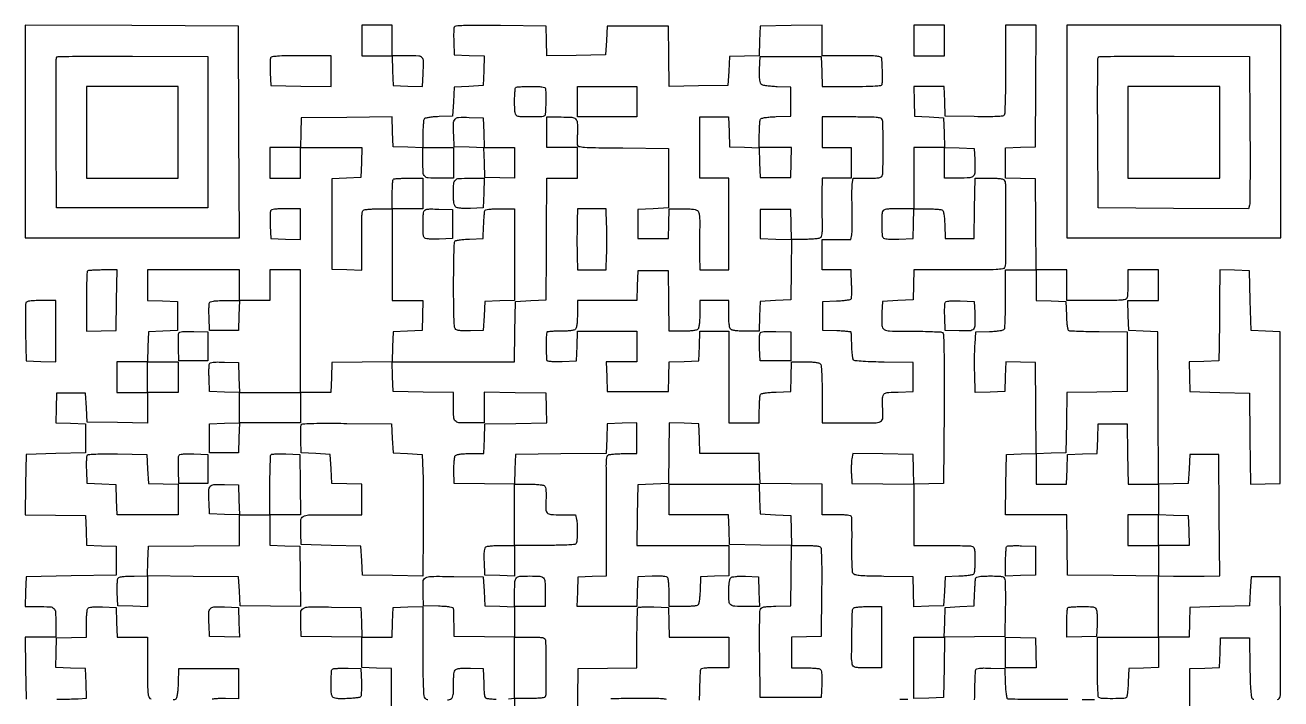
# Model space of a CAD drawing. Extents: x 156 to 936, y 100 to 969.
# Drawn here: x 156 to 936, y 551 to 969 of the extents above; entities that cross this region are included whole.
import ezdxf

# ---------------------------------------------------------------- set-up
doc = ezdxf.new("R2010")
doc.units = 0

msp = doc.modelspace()

# ---------------------------------------------------------------- linework, layer by layer
for points in [[(933.877035, 550.342129, 0.158592), (934.896556, 551.007481, 0.11024), (935.50973, 552.25, 0.05721), (935.724487, 553.965497, 0.000802), (935.814745, 564.414062, 0.002229), (935.845976, 576.540395, 0.001465), (935.778782, 590.5), (935.5, 626.5), (926.5, 626.5), (917.5, 626.5), (917, 617.5), (916.5, 608.5), (898, 608), (879.5, 607.5), (879.212474, 598.25), (878.924948, 589), (869.462474, 589), (860, 589), (860, 608.08132), (860, 627.16264), (869.25, 626.987402, 0.002346), (873.495972, 626.926889, 0.001321), (878.650407, 626.891229, 0.001318), (883.853473, 626.882686, 0.002157), (888.262025, 626.906082), (898.02405, 627), (897.762025, 664.75), (897.5, 702.5), (888.5, 702.5), (879.5, 702.5), (879, 693.5), (878.5, 684.5), (869.259815, 684.212604), (860.019631, 683.925208), (859.759815, 731.212604), (859.5, 778.5), (850.5, 779), (841.5, 779.5), (841.212474, 788.75), (840.924948, 798), (850.462474, 798), (860, 798), (860, 807.5), (860, 817), (850.5, 817), (841, 817), (841, 809.081787, -0.00705), (840.955615, 805.933927, -0.008902), (840.821697, 803.0249, -0.007317), (840.631074, 800.599719, -0.06844), (840.393011, 799.581787, -0.24904), (839.393178, 798.711497, -0.036273), (836.640441, 798.27975, -0.018295), (831.723448, 798.051073, -0.002472), (821.393011, 798), (803, 798), (803, 807.5), (803, 817), (793.515573, 817), (784.031147, 817), (783.765573, 845.25), (783.5, 873.5), (774.25, 873.787526), (765, 874.075052), (765, 883.5), (765, 892.924948), (774.25, 893.212474), (783.5, 893.5), (783.762025, 931.25), (784.02405, 969), (774.512025, 969), (765, 969), (764.984687, 941.75, -0.00277), (764.920402, 931.213344, -0.004308), (764.736403, 922.130511, -0.001375), (764.488227, 914.284389, -0.13357), (764.160966, 913.226208, -0.225497), (763.133477, 912.579568, -0.016205), (759.689515, 912.283582, -0.013907), (754.364497, 912.147687, -0.003244), (745.426279, 912.226208), (727.5, 912.5), (727.212474, 921.75), (726.924948, 931), (717.424948, 931), (707.924948, 931), (708.212474, 921.75), (708.5, 912.5), (717.5, 912), (726.5, 911.5), (726.787526, 902.25), (727.075052, 893), (717.537526, 893), (708, 893), (708, 874), (708, 855), (698.606989, 855, 0.006203), (693.632466, 854.938279, 0.033028), (690.926179, 854.691745, 0.067576), (689.364137, 854.222504, 0.196891), (688.606989, 853.418213, 0.084525), (688.076759, 850.772062, 0.011024), (688.036004, 845.001951, 0.008933), (688.227846, 839.163784, 0.129373), (688.849883, 837.208654, 0.190691), (689.675579, 836.608404, 0.03736), (691.518036, 836.278743, 0.025891), (694.325344, 836.136581, 0.007874), (698.58457, 836.208654), (707.5, 836.5), (707.787526, 845.75), (708.075052, 855), (716.287526, 854.984687, -0.008617), (719.521021, 854.922925, -0.011623), (722.441858, 854.748704, -0.008778), (724.855751, 854.505585, -0.112531), (725.706033, 854.202843, -0.192561), (726.236162, 853.466763, -0.02067), (726.666992, 851.36687, -0.020911), (727.005667, 848.539342, -0.010674), (727.206033, 844.968156), (727.5, 836.5), (736.5, 836.5), (745.5, 836.5), (745.772065, 855.25), (746.044131, 874), (754.915076, 874, -0.006755), (759.580732, 873.936965, -0.034601), (762.157648, 873.688316, -0.069982), (763.654681, 873.216846, -0.192203), (764.393011, 872.418213, -0.091103), (764.951141, 869.430895, -0.00075), (764.987031, 845.5, -0.00075), (764.951141, 821.569105, -0.091103), (764.393011, 818.581787, -0.272936), (763.244652, 817.669197, -0.020774), (759.141028, 817.269644, -0.012395), (751.912264, 817.047451, -0.001485), (735.930537, 817), (708.075052, 817), (707.787526, 807.75), (707.5, 798.5), (698, 798), (688.5, 797.5), (688.199088, 790.520917, 0.01914), (688.160843, 782.577162, 0.250408), (689.587445, 780.109566, 0.135006), (692.924239, 779.122922, 0.00456), (706.769052, 778.984687, -0.004144), (713.653825, 778.921677, -0.00623), (719.656414, 778.742148, -0.00281), (724.7516, 778.4975, -0.128757), (725.742145, 778.180525, -0.247764), (726.426201, 776.983691, -0.003082), (726.675073, 767.880109, -0.005468), (726.811875, 754.509741, -0.001127), (726.742145, 730.945838), (726.5, 684.5), (717.288016, 684.212977), (708.076031, 683.925954), (707.788016, 693.212977), (707.5, 702.5), (688.799418, 702.771884), (670.098837, 703.043767), (669.488601, 699.771884, 0.028172), (669.27434, 698.107938, 0.009863), (669.148924, 695.698616, 0.009758), (669.114944, 693.037076, 0.011252), (669.189182, 690.5), (669.5, 684.5), (688.75, 684.228407), (708, 683.956814), (708, 664.978407), (708, 646), (725.418213, 646, -0.003244), (732.207024, 645.955951, -0.00474), (738.184475, 645.821697, -0.002396), (743.244542, 645.635772, -0.081401), (744.418213, 645.393011, -0.180148), (745.201663, 644.70187, -0.076097), (745.676047, 643.35885, -0.038989), (745.925952, 641.089976, -0.008442), (745.984687, 637.143011, -0.009246), (745.922882, 634.12774, -0.012285), (745.748704, 631.390862, -0.009642), (745.505054, 629.131139, -0.110314), (745.202843, 628.293967, -0.192561), (744.466763, 627.763838, -0.02067), (742.36687, 627.333008, -0.020911), (739.539342, 626.994333, -0.010674), (735.968156, 626.793967), (727.5, 626.5), (727, 617.5), (726.5, 608.5), (717.288016, 608.212977), (708.076031, 607.925954), (707.788016, 617.212977), (707.5, 626.5), (689.273159, 626.772469, -0.002434), (678.761111, 626.98079, -0.019948), (673.975766, 627.290223, -0.044742), (671.347561, 627.806282, -0.210719), (670.197367, 628.772469, -0.101058), (669.866732, 630.039132, -0.004284), (669.655641, 634.692538, -0.007213), (669.531596, 640.244547, -0.005055), (669.545338, 646.5, 0.002874), (669.586143, 652.721779, 0.004277), (669.543967, 658.167187, 0.001922), (669.450541, 662.804543, 0.085542), (669.264141, 663.75, 0.24015), (668.618748, 664.332354, 0.032541), (666.776002, 664.701419, 0.024911), (663.992704, 664.932387, 0.008246), (659.893011, 665), (651, 665), (651, 674.478407), (651, 683.956814), (631.75, 684.228407), (612.5, 684.5), (612.212474, 693.75), (611.924948, 703), (593.5, 703), (575.075052, 703), (574.787526, 712.25), (574.5, 721.5), (565.272202, 721.787232), (556.044404, 722.074464), (555.772202, 703.287232), (555.5, 684.5), (546, 684), (536.5, 683.5), (536.227935, 664.75), (535.955869, 646), (564.477935, 646), (593, 646), (593, 636.538933), (593, 627.077866), (584.25, 626.788933), (575.5, 626.5), (575.206033, 618.031844, -0.010674), (575.005667, 614.460658, -0.020911), (574.666992, 611.63313, -0.02067), (574.236162, 609.533237, -0.192561), (573.706033, 608.797157, -0.112667), (572.854929, 608.494381, -0.008725), (570.430835, 608.251296, -0.011582), (567.497876, 608.077072, -0.008579), (564.25, 608.015313), (556, 608), (555.984687, 616.25, 0.009158), (555.919039, 619.503986, 0.01219), (555.733216, 622.455895, 0.009524), (555.473134, 624.89348, 0.110447), (555.150117, 625.791346, 0.190691), (554.324421, 626.391596, 0.03736), (552.481964, 626.721257, 0.025891), (549.674656, 626.863419, 0.007874), (545.41543, 626.791346), (536.5, 626.5), (536.212474, 617.25), (535.924948, 608), (517.424948, 608), (498.924948, 608), (499.212474, 617.25), (499.5, 626.5), (508.25, 626.788933), (517, 627.077866), (517.122144, 654.788933, 0.000868), (517.152331, 666.085752, 0.000933), (517.142088, 677.114349, 0.000881), (517.09894, 686.584686, 0.004439), (517.018516, 691.876937, -0.007207), (516.974178, 696.467306, -0.026256), (517.140898, 699.375954, -0.040433), (517.500978, 701.242428, -0.18574), (518.146372, 702.111625, -0.108865), (519.077688, 702.449399, -0.010099), (521.525809, 702.721909, -0.012622), (524.491543, 702.916198, -0.00958), (527.75, 702.984687), (536, 703), (536, 712.537526), (536, 722.075052), (526.75, 721.787526), (517.5, 721.5), (517.212679, 712.26551), (516.925359, 703.03102), (488.712679, 702.76551), (460.5, 702.5), (460.212184, 693.228074), (459.924368, 683.956148), (441.212184, 684.228074), (422.5, 684.5), (422.316634, 692.477826, -0.012456), (422.322736, 695.63986, -0.016802), (422.495531, 698.49531, -0.014317), (422.782402, 700.82207, -0.136187), (423.189079, 701.727826, -0.158992), (424.090406, 702.296344, -0.028209), (426.075907, 702.680217, -0.02352), (428.859179, 702.924511, -0.01013), (432.584919, 703), (440.924948, 703), (441.212474, 712.25), (441.5, 721.5), (460.787238, 721.771723), (480.074477, 722.043446), (479.787238, 731.271723), (479.5, 740.5), (460.25, 740.771593), (441, 741.043186), (441, 731.521593), (441, 722), (432.106989, 722, -0.014747), (425.350385, 722.199323, -0.195276), (423.14327, 723.25104, -0.175414), (422.171064, 725.595345, -0.011457), (422, 733.059722), (422, 740.955869), (403.25, 741.227935), (384.5, 741.5), (384.212105, 750.777892), (383.92421, 760.055784), (412.712105, 759.999356, 0.000146), (424.410273, 759.979848, 0.00016), (435.754262, 759.967887, 0.00015), (445.455351, 759.96367, 0.000807), (450.727935, 759.971464), (459.955869, 760), (460.227935, 778.75), (460.5, 797.5), (470, 798), (479.5, 798.5), (479.702066, 827, 0.000056), (479.782942, 838.58956, 0.000061), (479.858856, 849.845312, 0.000057), (479.921561, 859.47977, 0.000303), (479.952066, 864.75), (480, 874), (489.5, 874), (499, 874), (499, 883.5), (499, 893), (489.5, 893), (480, 893), (480, 902.5), (480, 912), (488.932612, 912, -0.015067), (495.597931, 911.799098, -0.179432), (497.9201, 910.775004, -0.191466), (498.934684, 908.515263, -0.017544), (498.988454, 902.240655, 0.002017), (498.936173, 899.915643, 0.00226), (498.904983, 897.67683, 0.002075), (498.894952, 895.770185, 0.012074), (498.9181, 894.765573, 0.344305), (499.802106, 893.737864, 0.031702), (503.361296, 893.258571, 0.014009), (510.17302, 892.969176, 0.001261), (527.25, 892.765573), (555.5, 892.5), (555.5, 874), (555.5, 855.5), (546, 855), (536.5, 854.5), (536.5, 845.5), (536.5, 836.5), (546, 836.5), (555.5, 836.5), (555.787526, 845.75), (556.075052, 855), (564.415081, 855, -0.009183), (568.461633, 854.925674, -0.02907), (571.158273, 854.669114, -0.04395), (572.962049, 854.226128, -0.138222), (573.978903, 853.52542, -0.125079), (574.508902, 852.410811, -0.024523), (574.834299, 850.197251, -0.020936), (575.000288, 847.185347, -0.00977), (574.975462, 843.27542, 0.003165), (574.89735, 839.282314, 0.001862), (574.851957, 834.507467, 0.001862), (574.842131, 829.735023, 0.00318), (574.874114, 825.75), (575, 817), (584, 817), (593, 817), (593.071429, 825.5, 0.000829), (593.098877, 829.569216, 0.000379), (593.121875, 834.88125, 0.000375), (593.137657, 840.475858, 0.000518), (593.142857, 845.5, 0.000518), (593.137657, 850.524142, 0.000375), (593.121875, 856.11875, 0.000379), (593.098877, 861.430784, 0.000829), (593.071429, 865.5), (593, 874), (584, 874), (575, 874), (575, 893), (575, 912), (583.962474, 912), (592.924948, 912), (593.212474, 902.75), (593.5, 893.5), (602.712964, 893.212964), (611.925929, 892.925929), (612.212964, 883.712964), (612.5, 874.5), (622, 874.5), (631.5, 874.5), (631.787526, 883.75), (632.075052, 893), (622.037526, 893), (612, 893), (612.015313, 901.25, -0.008591), (612.077158, 904.498009, -0.011595), (612.251635, 907.431384, -0.008743), (612.495093, 909.855762, -0.112618), (612.798312, 910.707902, -0.195149), (613.552989, 911.24575, -0.020215), (615.737125, 911.673305, -0.020298), (618.707636, 912.008289, -0.009786), (622.532999, 912.207902), (631.5, 912.5), (631.5, 921.5), (631.5, 930.5), (623.049836, 930.793676, -0.011626), (619.715916, 930.98723, -0.015307), (616.688932, 931.327227, -0.012743), (614.210577, 931.74742, -0.125475), (613.261881, 932.197621, -0.151604), (612.648101, 933.140288, -0.040696), (612.297926, 934.914254, -0.027996), (612.146465, 937.542386, -0.009286), (612.212045, 941.403945), (612.5, 949.5), (631.5, 949.5), (650.5, 949.5), (650.787526, 940.25), (651.075052, 931), (669.430537, 931, 0.003207), (678.448743, 931.05784, 0.013403), (683.872852, 931.272914, 0.013761), (687.423258, 931.607479, 0.286547), (688.218431, 932.25, 0.081241), (688.460958, 933.655136, 0.00349), (688.470072, 938.687672, 0.006673), (688.373536, 943.90109, 0.011385), (688.13572, 948.25, 0.298392), (687.377218, 949.232661, 0.060032), (685.109119, 949.724517, 0.02138), (680.583356, 949.954977, 0.002031), (669.5, 950), (651, 950), (651, 959.521593), (651, 969.043186), (631.75, 968.771593), (612.5, 968.5), (612.212964, 959.287036), (611.925929, 950.074071), (602.712964, 949.787036), (593.5, 949.5), (593, 940.5), (592.5, 931.5), (574.272002, 931.267106), (556.044005, 931.034211), (555.772002, 949.767106), (555.5, 968.5), (536.5, 968.5), (517.5, 968.5), (517, 959.5), (516.5, 950.5), (498.287822, 950.227588), (480.075645, 949.955175), (479.787822, 959.227588), (479.5, 968.5), (451.224608, 968.765616, 0.001715), (436.220103, 968.8551, 0.010079), (428.345951, 968.716319, 0.010682), (423.429093, 968.425177, 0.288605), (422.429634, 967.677226, 0.07903), (422.238804, 966.776059, 0.006677), (422.149329, 964.396923, 0.008732), (422.129984, 961.540515, 0.006644), (422.205027, 958.411609), (422.5, 950.5), (431.787023, 950.211984), (441.074046, 949.923969), (440.787023, 940.711984), (440.5, 931.5), (431.5, 931), (422.5, 930.5), (422, 921.5), (421.5, 912.5), (413.031844, 912.206033, 0.010674), (409.460658, 912.005667, 0.020911), (406.63313, 911.666992, 0.02067), (404.533237, 911.236162, 0.192561), (403.797157, 910.706033, 0.112803), (403.494347, 909.854113, 0.008673), (403.251296, 907.419811, 0.011541), (403.07707, 904.474731, 0.008541), (403.015313, 901.212474), (403, 892.924948), (393.75, 893.212474), (384.5, 893.5), (384.212269, 902.765509), (383.924538, 912.031018), (355.712269, 911.765509), (327.5, 911.5), (327.212474, 902.25), (326.924948, 893), (317.462474, 893), (308, 893), (308, 883.5), (308, 874), (317.5, 874), (327, 874), (327, 883.5), (327, 893), (346.037526, 893), (365.075052, 893), (364.787526, 883.75), (364.5, 874.5), (355.5, 874), (346.5, 873.5), (346.5, 845.5), (346.5, 817.5), (355.75, 817.212474), (365, 816.924948), (365.066053, 826.212474, 0.001651), (365.08206, 830.413774, 0.001), (365.07464, 835.386671, 0.001002), (365.04751, 840.322924, 0.001764), (365.00253, 844.401724, -0.008179), (365.010126, 848.616033, -0.025722), (365.206766, 851.437012, -0.036226), (365.572623, 853.304599, -0.187083), (366.186477, 854.136411, -0.10988), (367.096318, 854.464684, -0.00973), (369.53759, 854.72919, -0.012345), (372.494423, 854.918028, -0.009309), (375.75, 854.984687), (384, 855), (384, 826.5), (384, 798), (393.537526, 798), (403.075052, 798), (402.787526, 788.75), (402.5, 779.5), (393.5, 779), (384.5, 778.5), (384.212764, 769.271928), (383.925529, 760.043857), (365.212764, 759.771928), (346.5, 759.5), (346.212474, 750.25), (345.924948, 741), (336.462474, 741), (327, 741), (327, 779), (327, 817), (317.5, 817), (308, 817), (308, 807.5), (308, 798), (298.5, 798), (289, 798), (289, 807.5), (289, 817), (260.5, 817), (232, 817), (232, 807.537526), (232, 798.075052), (241.25, 797.787526), (250.5, 797.5), (250.5, 788.5), (250.5, 779.5), (241.5, 779), (232.5, 778.5), (232.212474, 769.25), (231.924948, 760), (222.462474, 760), (213, 760), (213, 750.5), (213, 741), (222.5, 741), (232, 741), (232, 731.477935), (232, 721.955869), (213.25, 722.227935), (194.5, 722.5), (194, 731.5), (193.5, 740.5), (184.5, 740.5), (175.5, 740.5), (175.212977, 731.288016), (174.925954, 722.076031), (184.212977, 721.788016), (193.5, 721.5), (193.5, 712.5), (193.5, 703.5), (175, 703), (156.5, 702.5), (156.228016, 683.772146), (155.956032, 665.044292), (174.728016, 664.772146), (193.5, 664.5), (193.787036, 655.287036), (194.074071, 646.074071), (203.287036, 645.787036), (212.5, 645.5), (212.5, 636.5), (212.5, 627.5), (184.5, 627), (156.5, 626.5), (156.212474, 617.25), (155.924948, 608), (163.880687, 608, -0.01133), (171.392119, 607.829774, -0.174856), (173.744352, 606.858669, -0.19591), (174.799825, 604.651936, -0.014805), (175, 597.893011), (175, 589), (165.478407, 589), (155.956814, 589), (156.228407, 569.75), (156.5, 550.5)], [(456.25, 550.642548), (460, 551.175796), (460, 570.065833), (460, 588.955869), (441.25, 589.227935), (422.5, 589.5), (422.349641, 597.5, 0.000888), (422.284785, 600.652632, 0.001196), (422.21418, 603.506164, 0.000812), (422.145314, 605.900453, 0.012905), (422.099641, 606.712474, 0.311514), (421.628852, 607.287604, 0.030454), (419.781343, 607.700679, 0.024135), (416.950383, 608.015689, 0.007871), (412.75, 608.212474), (403.5, 608.5), (403.199088, 615.479083, -0.019423), (403.165381, 623.413248, -0.256218), (404.612068, 625.847412, -0.13281), (407.985309, 626.776773, -0.004253), (422.262367, 626.723363), (440.5, 626.5), (441, 617.5), (441.5, 608.5), (450.75, 608.212474), (460, 607.924948), (460, 616.855485, -0.01323), (460.177511, 623.562821, -0.176727), (461.128503, 625.794935, -0.19094), (463.262526, 626.801829, -0.015882), (469.5, 627, -0.015844), (475.735543, 626.802358, -0.190499), (477.870043, 625.797846, -0.177094), (478.821854, 623.570835, -0.013336), (479, 616.893011), (479, 608), (469.5, 608), (460, 608), (460, 598.5), (460, 589), (469.5, 589, -0.004858), (474.939172, 588.94715, -0.04021), (477.395841, 588.701135, -0.116249), (478.61058, 588.170795, -0.220131), (479.106869, 587.25, -0.012988), (479.378706, 579.490167, -0.003329), (479.408631, 566.932101, -0.000692), (479.331092, 553.232, -0.137489), (478.955844, 551.928555, -0.217101), (478.287775, 551.481579, -0.01452), (475.948673, 551.168513, -0.017629), (472.902581, 550.958739, -0.009561), (469.148149, 550.904737), (460, 550.948088), (460, 541.474044)], [(175.556175, 550.491499, 0.00258), (181.087201, 550.56569, 0.00251), (185.899287, 550.67924, 0.010553), (188.786216, 550.822892), (194.072433, 551.197912), (193.786216, 560.348956), (193.5, 569.5), (184.212977, 569.788016), (174.925954, 570.076031), (175.212977, 579.288016), (175.5, 588.5), (184.75, 588.787526), (194, 589.075052), (194.015313, 597.287526, -0.009211), (194.081044, 600.527258, -0.012245), (194.267102, 603.467433, -0.009596), (194.527569, 605.895183, -0.110258), (194.850966, 606.793098, -0.187221), (195.659703, 607.389362, -0.039341), (197.4185, 607.721251, -0.027159), (200.085459, 607.864234, -0.008519), (204.085653, 607.793098), (212.5, 607.5), (212.787526, 598.25), (213.075052, 589), (222.537526, 589), (232, 589), (232, 570.116631, 0.001591), (232.039653, 557.65655, 0.027155), (232.287771, 553.571293, 0.105196), (232.943772, 551.621676, 0.19615), (234.25, 550.630286, 0.054302)], [(383.5, 531.5), (383.5, 569.5), (374.25, 569.787526), (365, 570.075052), (365, 579.515461), (365, 588.955869), (346.25, 589.227935), (327.5, 589.5), (327.199088, 596.479083, -0.019397), (327.164918, 604.426388, -0.256161), (328.612796, 606.863718, -0.133011), (331.988421, 607.793453, -0.004266), (346.264765, 607.73292), (364.5, 607.5), (364.787526, 598.25), (365.075052, 589), (374.5, 589), (383.924948, 589), (384.212474, 598.25), (384.5, 607.5), (393.75, 607.787526), (403, 608.075052), (403, 580.237526, 0.002219), (403.059227, 566.889378, 0.008107), (403.271554, 558.427931, 0.006251), (403.588186, 552.548763, 0.181735), (404.2, 551.2, 0.180692), (406.169127, 550.301983, 0.012972)], [(498.955869, 532), (499.227935, 550.75), (499.5, 569.5), (517.75, 569.772559), (536, 570.045117), (536, 588.355892, -0.003582), (536.050649, 595.425303, -0.005638), (536.206073, 601.49395, -0.001785), (536.417735, 606.723568, -0.187496), (536.701526, 607.368192, -0.181254), (537.294584, 607.637876, -0.006365), (539.854968, 607.779968, -0.011094), (542.933373, 607.843152, -0.007452), (546.451526, 607.784859), (555.5, 607.5), (555.787526, 598.25), (556.075052, 589), (574.537526, 589), (593, 589), (593, 579.5), (593, 570), (584.468615, 570, 0.008361), (580.431809, 569.932493, 0.027777), (577.788636, 569.696677, 0.04074), (576.092165, 569.306691, 0.228086), (575.432596, 568.684944, 0.080497), (575.224165, 567.686298, 0.001701), (575.013341, 562.634672, 0.003897), (574.832549, 556.711391, 0.002611), (574.713981, 549.934944)], [(879.5, 532.5), (879.5, 551), (879.5, 569.5), (888.712964, 569.787036), (897.925929, 570.074071), (898.212964, 579.287036), (898.5, 588.5), (907.5, 588.5), (916.5, 588.5), (916.773353, 570.044584, 0.003561), (916.964479, 561.331725, 0.012194), (917.267063, 555.675066, 0.01105), (917.657029, 551.785498, 0.224357), (918.273353, 550.809897, 0.110109), (919.123773, 550.502715, 0.009705)], [(247.866603, 550.211402, 0.12951), (249.707902, 550.798312, 0.195149), (250.24575, 551.552989, 0.020215), (250.673305, 553.737125, 0.020298), (251.008289, 556.707636, 0.009786), (251.207902, 560.532999), (251.5, 569.5), (270, 569.5), (288.5, 569.5), (288.5, 560.095459), (288.5, 550.690918), (280.5, 550.86316, 0.00955), (277.347923, 550.870812, 0.012842), (274.495728, 550.749939, 0.009953), (272.142856, 550.542493, 0.119967)], [(418.326202, 550.100175, 0.131619), (420.860171, 550.892419, 0.175324), (421.493838, 551.710708, 0.043109), (421.88054, 553.395322, 0.029177), (422.087967, 555.946181, 0.009352), (422.103545, 559.749163, -0.009697), (422.121857, 563.576228, -0.029051), (422.336703, 566.182042, -0.042701), (422.741173, 567.943595, -0.142713), (423.398578, 568.915827, -0.126297), (424.430162, 569.403318, -0.023913), (426.507034, 569.701035, -0.021503), (429.254977, 569.842852, -0.011499), (432.655204, 569.793771), (440.5, 569.5), (440.787526, 560.25, 0.005501), (441.004085, 555.106105, 0.039409), (441.330886, 552.642005, 0.104093), (441.886423, 551.391534, 0.224783), (442.787526, 550.895663, -0.003357), (443.70396, 550.833649, -0.000881), (445.171961, 550.721803, -0.000894), (446.842991, 550.58852, -0.000917), (448.5, 550.450314, 0.016968)], [(745.758042, 550, -0.002432), (745.891386, 556.799572, -0.003639), (746.079992, 562.738069, -0.001551), (746.293766, 567.809424, -0.077203), (746.491688, 568.789171, -0.238799), (747.144659, 569.395705, -0.043013), (748.823105, 569.725045, -0.02769), (751.496226, 569.86529, -0.007507), (755.733647, 569.789171), (764.5, 569.5), (764.792098, 560.532999, 0.009883), (764.974344, 557.053477, 0.014766), (765.283282, 554.023983, 0.009671), (765.65787, 551.553792, 0.215073), (766.054033, 550.966606, 0.133997), (766.871442, 550.7252, 0.000855), (774.520928, 550.579458, 0.003366), (783.290739, 550.486414, 0.002131), (793.515606, 550.490355, -0.002284), (803.745288, 550.491177, -0.003593)], [(554.415774, 550.282401, 0.038952), (551.81213, 550.718391, 0.019343), (547.159864, 550.948251, 0.002672), (537.474799, 551, 0.003264), (530.727001, 550.955949, 0.004765), (524.784097, 550.821697, 0.00242), (519.754472, 550.635738, 0.081332)], [(699.235934, 550.575448, -0.00282), (704.201531, 550.607751, -0.053067)], [(812.530726, 550.388619, -0.000972), (820.174731, 550.229577, -0.133491)]]:
    msp.add_lwpolyline(points, format="xyb")
for points in [[(156, 903.007138), (156, 837), (222.50719, 837), (289.014379, 837), (288.75719, 902.75), (288.5, 968.5), (222.25, 968.757138), (156, 969.014276)], [(708, 959.5), (708, 950), (717.5, 950), (727, 950), (727, 959.5), (727, 969), (717.5, 969), (708, 969)], [(803, 903), (803, 837), (869.5, 837), (936, 837), (936, 903), (936, 969), (869.5, 969), (803, 969)], [(194, 902.5), (194, 874), (222.5, 874), (251, 874), (251, 902.5), (251, 931), (222.5, 931), (194, 931)], [(536, 921.5), (536, 912), (517.5, 912), (499, 912), (499, 921.5), (499, 931), (517.5, 931), (536, 931)], [(841, 902.5), (841, 874), (869.5, 874), (898, 874), (898, 902.5), (898, 931), (869.5, 931), (841, 931)], [(251, 750.5), (251, 741), (241.5, 741), (232, 741), (232, 750.5), (232, 760), (241.5, 760), (251, 760)], [(841, 655.5), (841, 646), (850.5, 646), (860, 646), (860, 655.5), (860, 665), (850.5, 665), (841, 665)], [(783.787526, 579.25), (784.075052, 570), (774.537526, 570), (765, 570), (765, 579.537526), (765, 589.075052), (774.25, 588.787526), (783.5, 588.5)]]:
    msp.add_lwpolyline(points, close=True)
for points in [[(365, 959.5), (365, 950), (374.462474, 950), (383.924948, 950), (384.212474, 940.75), (384.5, 931.5), (393.669721, 931.213537), (402.839442, 930.927073), (403.183817, 938.713537, 0.009242), (403.386561, 946.596275, 0.182557), (402.561914, 948.828298, 0.204704), (400.50081, 949.828818, 0.012024), (393.383369, 950), (384, 950), (384, 959.5), (384, 969), (374.5, 969), (365, 969)], [(269.5, 902.5), (269.5, 855.5), (222.5, 855.5), (175.5, 855.5), (175.239372, 901.5, -0.000997), (175.174287, 919.225103, -0.001596), (175.197198, 934.357597, -0.000282), (175.267665, 947.72814, -0.090314), (175.461789, 948.759906, -0.301449), (176.45055, 949.464468, -0.003096), (185.402033, 949.70934, -0.005599), (198.68089, 949.841585, -0.001079), (222.722417, 949.759906), (269.5, 949.5)], [(308.423642, 948.661609, 0.079281), (308.235027, 947.7687, 0.006579), (308.147568, 945.392336, 0.008656), (308.129541, 942.539392, 0.006569), (308.205027, 939.411609), (308.5, 931.5), (327.25, 931.227935), (346, 930.955869), (346, 940.477935), (346, 950), (327.468615, 950, 0.002952), (317.978906, 949.943979, 0.014589), (312.639148, 949.725016, 0.01838), (309.307176, 949.367409, 0.271575)], [(916.777529, 904.5, -0.001169), (916.844214, 887.089041, -0.00181), (916.812248, 872.054912, -0.000538), (916.723164, 858.995066, -0.057675), (916.505999, 857.240125), (915.956939, 854.980251), (869.22847, 855.240125), (822.5, 855.5), (822.239372, 901.5, -0.000997), (822.174287, 919.225103, -0.001596), (822.197198, 934.357597, -0.000282), (822.267665, 947.72814, -0.090314), (822.461789, 948.759906, -0.301449), (823.45055, 949.464468, -0.003096), (832.402033, 949.70934, -0.005599), (845.68089, 949.841585, -0.001079), (869.722417, 949.759906), (916.5, 949.5)], [(479.131922, 929.75, -0.023036), (479.406053, 925.115784, -0.012544), (479.337265, 919.414747, -0.005444), (479.067704, 913.80781, -0.223236), (478.500625, 912.765313, -0.150617), (476.803193, 912.175647, -0.0065), (470.42355, 912.032986, -0.009014), (464.193178, 912.087001, -0.085133), (461.581787, 912.606989, -0.186076), (460.790736, 913.321139, -0.072956), (460.316517, 914.738618, -0.036743), (460.064895, 917.155418, -0.007572), (460, 921.440322, -0.007555), (460.048362, 924.640807, -0.011152), (460.195833, 927.446011, -0.006592), (460.401283, 929.774411, -0.17274), (460.666667, 930.333333, -0.174709), (461.23216, 930.599192, -0.005871), (463.732292, 930.804167, -0.010477), (466.733476, 930.951666, -0.007039), (470.166667, 931, -0.00764), (474.326087, 930.936438, -0.027), (476.987461, 930.710889, -0.040194), (478.644756, 930.342238, -0.300163)], [(440.787526, 902.25), (441.075052, 893), (450.537526, 893), (460, 893), (460, 883.462474), (460, 873.924948), (450.75, 874.212474), (441.5, 874.5), (441.212964, 883.712964), (440.925929, 892.925929), (431.712964, 893.212964), (422.5, 893.5), (422.199088, 900.479083, -0.011928), (422.050889, 908.182645, -0.176334), (422.972515, 910.678754, -0.210428), (425.215167, 911.770984, -0.017872), (431.778718, 911.788514), (440.5, 911.5)], [(651, 902.5), (651, 893), (660, 893), (669, 893), (669, 883.5), (669, 874), (660, 874), (651, 874), (650.903093, 864.75, 0.002383), (650.879192, 860.564202, 0.001441), (650.8888, 855.606645, 0.001443), (650.926742, 850.683577, 0.002536), (650.990516, 846.613047, -0.00795), (651.011215, 842.336308, -0.026717), (650.830869, 839.543279, -0.039647), (650.467082, 837.722065, -0.18441), (649.837423, 836.87836, -0.109127), (648.915695, 836.544461, -0.010007), (646.480454, 836.275149, -0.012554), (643.530439, 836.083066, -0.009513), (640.287526, 836.015313), (632.075052, 836), (631.787526, 845.25), (631.5, 854.5), (622, 854.5), (612.5, 854.5), (612.5, 845.5), (612.5, 836.5), (622.271931, 836.213523), (632.043862, 835.927047), (631.771931, 817.213523), (631.5, 798.5), (622, 798), (612.5, 797.5), (612.212474, 788.25), (611.924948, 779), (603.662474, 779, -0.011159), (600.152513, 779.078344, -0.02038), (597.298731, 779.322617, -0.021131), (595.138013, 779.689961, -0.144682), (594.2, 780.2, -0.144849), (593.689458, 781.139671, -0.021091), (593.322289, 783.306878, -0.020332), (593.07823, 786.171507, -0.011084), (593, 789.7), (593, 798), (584, 798), (575, 798), (575, 789.7, -0.011084), (574.92177, 786.171507, -0.020332), (574.677711, 783.306878, -0.021091), (574.310542, 781.139671, -0.144849), (573.8, 780.2, -0.144751), (572.861303, 779.689753, -0.021115), (570.697912, 779.322482, -0.02036), (567.839661, 779.078297, -0.011128), (564.322065, 779), (556.044131, 779), (555.772065, 797.75), (555.5, 816.5), (546, 816.5), (536.5, 816.5), (536.212474, 807.25), (535.924948, 798), (517.462474, 798), (499, 798), (499, 789.7, -0.011084), (498.92177, 786.171507, -0.020332), (498.677711, 783.306878, -0.021091), (498.310542, 781.139671, -0.144849), (497.8, 780.2, -0.144849), (496.860329, 779.689458, -0.021091), (494.693122, 779.322289, -0.020332), (491.828493, 779.07823, -0.011084), (488.3, 779, 0.00847), (485.111636, 778.945982, 0.013827), (482.412528, 778.779688, 0.007458), (480.211594, 778.549735, 0.347032), (479.912862, 778.25, 0.025111), (479.671841, 774.572921, 0.006048), (479.652632, 768.465518, 0.002285), (479.739973, 762.006654, 0.134676), (480.068273, 760.889532, 0.229031), (480.667961, 760.507746, 0.011302), (483.066135, 760.281581, 0.016065), (486.062787, 760.163756, 0.00996), (489.58457, 760.208654), (498.5, 760.5), (498.787195, 769.725), (499.07439, 778.95), (517.537195, 778.95), (536, 778.95), (536, 769.475), (536, 760), (526.462474, 760), (516.924948, 760), (517.212474, 750.75), (517.5, 741.5), (536.5, 741.5), (555.5, 741.5), (555.787036, 750.712964), (556.074071, 759.925929), (565.287036, 760.212964), (574.5, 760.5), (574.787526, 769.75), (575.075052, 779), (584.037526, 779), (593, 779), (593, 750.5), (593, 722), (602.5, 722), (612, 722), (612.015313, 730.25, -0.008591), (612.077158, 733.498009, -0.011595), (612.251635, 736.431384, -0.008743), (612.495093, 738.855762, -0.112618), (612.798312, 739.707902, -0.195149), (613.552989, 740.24575, -0.020215), (615.737125, 740.673305, -0.020298), (618.707636, 741.008289, -0.009786), (622.532999, 741.207902), (631.5, 741.5), (631.787526, 750.75), (632.075052, 760), (640.337526, 760, -0.011159), (643.847487, 759.921656, -0.02038), (646.701269, 759.677383, -0.021131), (648.861987, 759.310039, -0.144682), (649.8, 758.8, -0.17093), (650.380286, 757.588868, -0.011288), (650.716292, 753.675375, -0.011908), (650.936048, 748.080768, -0.003861), (651, 739.8), (651, 722), (669.480948, 722, 0.004001), (683.631325, 722.11323, 0.10634), (687.290923, 722.96195, 0.276951), (688.774559, 725.174611, 0.03729), (688.633077, 731.01111, -0.014825), (688.499765, 732.936365, -0.012284), (688.46911, 734.991033, -0.012469), (688.534351, 736.876678, -0.032352), (688.702686, 738.225036, -0.087743), (689.307859, 739.813891, -0.184989), (690.329581, 740.616717, -0.06312), (692.375675, 740.976546, -0.00418), (698.359681, 741.213926), (707.5, 741.5), (707.5, 750.5), (707.5, 759.5), (689.526014, 759.773986, -0.004709), (682.570619, 759.945546, -0.007262), (676.561545, 760.23783, -0.002965), (671.453687, 760.591118, -0.179494), (670.631719, 760.968281, -0.152984), (670.257459, 761.684047, -0.011119), (669.907335, 763.911175, -0.014729), (669.62214, 766.63721, -0.010586), (669.458082, 769.694295, 0.000945), (669.353586, 772.736766, 0.00138), (669.249096, 775.41595, 0.000663), (669.150894, 777.694759, 0.024655), (669.102377, 778.211067, 0.334538), (668.807097, 778.504425, 0.005995), (666.459761, 778.798132, 0.0123), (663.611918, 779.04907, 0.00757), (660.25, 779.211067), (651.5, 779.5), (651.5, 788.5), (651.5, 797.5), (659.968156, 797.793967, 0.010519), (663.256708, 797.977455, 0.015595), (666.126086, 798.28845, 0.010685), (668.45648, 798.665771, 0.211923), (669.039868, 799.064508, 0.113477), (669.266078, 799.730162, 0.01104), (669.40211, 801.437242, 0.013548), (669.464874, 803.504966, 0.010318), (669.425483, 805.770541, -0.000013), (669.334433, 808.165786, -0.000012), (669.24108, 810.624784, -0.000012), (669.158048, 812.814637, -0.000039), (669.103771, 814.25), (669, 817), (660, 817), (651, 817), (651, 826.5), (651, 836), (659.920545, 836), (668.841089, 836), (669.407957, 838.75, 0.042684), (669.614747, 840.494759, 0.004361), (669.714396, 844.657813, 0.005421), (669.736104, 849.62921, 0.0043), (669.655125, 855, -0.003554), (669.566132, 860.370796, -0.004482), (669.563665, 865.342187, -0.003588), (669.628831, 869.507953, -0.035505), (669.792712, 871.25), (670.25, 874), (679.018011, 874, 0.006874), (683.622817, 874.063313, 0.034927), (686.174195, 874.312408, 0.070458), (687.658471, 874.784317, 0.19125), (688.393011, 875.581787, 0.080274), (688.635232, 876.739764, 0.002791), (688.821697, 881.350875, 0.005143), (688.955916, 886.81755, 0.003565), (689, 893, 0.003565), (688.955916, 899.18245, 0.005143), (688.821697, 904.649125, 0.002791), (688.635232, 909.260236, 0.080274), (688.393011, 910.418213, 0.24904), (687.393178, 911.288503, 0.036273), (684.640441, 911.72025, 0.018295), (679.723448, 911.948927, 0.002472), (669.393011, 912), (651, 912)], [(422, 883.5), (422, 874), (413.106989, 874, -0.014768), (406.349521, 874.199638, -0.195511), (404.14255, 875.252746, -0.175208), (403.170753, 877.599988, -0.01141), (403, 885.081787), (403, 893), (412.5, 893), (422, 893)], [(745.800912, 885.520917, -0.012322), (745.941866, 877.88044, -0.176722), (745.009281, 875.372662, -0.202101), (742.732324, 874.227183, -0.01682), (735.980948, 874), (727, 874), (727, 883.537526), (727, 893.075052), (736.25, 892.787526), (745.5, 892.5)], [(403, 864.5), (403, 855), (393.5, 855), (384, 855), (384, 863.833333, -0.007039), (384.048334, 867.266524, -0.010477), (384.195833, 870.267708, -0.005871), (384.400808, 872.76784, -0.174709), (384.666667, 873.333333, -0.174709), (385.23216, 873.599192, -0.005871), (387.732292, 873.804167, -0.010477), (390.733476, 873.951666, -0.007039), (394.166667, 874), (403, 874)], [(440.787526, 864.75), (440.5, 855.5), (432.655204, 855.206229, -0.01153), (429.264652, 855.157498, -0.021342), (426.514748, 855.298867, -0.023545), (424.431833, 855.594776, -0.126804), (423.405204, 856.078674, -0.135867), (422.774512, 856.984925, -0.040828), (422.344596, 858.625418, -0.030592), (422.081339, 860.934398, -0.01309), (422, 864.040657, -0.014338), (422.189268, 870.639454, -0.186431), (423.185875, 872.835771, -0.182412), (425.409858, 873.816515, -0.01362), (432.144515, 874), (441.075052, 874)], [(308.423642, 853.661609, 0.079281), (308.235027, 852.7687, 0.006579), (308.147568, 850.392336, 0.008656), (308.129541, 847.539392, 0.006569), (308.205027, 844.411609), (308.5, 836.5), (317.75, 836.212474), (327, 835.924948), (327, 845.462474), (327, 855), (317.968615, 855, 0.007593), (313.620517, 854.933967, 0.027242), (310.854544, 854.698735, 0.041413), (309.106941, 854.304101, 0.228749)], [(421.5, 845.5), (421.5, 836.5), (413.085653, 836.206902, -0.008526), (409.0861, 836.135832, -0.027141), (406.418096, 836.278849, -0.039286), (404.657728, 836.610752, -0.186744), (403.847131, 837.206902, -0.131186), (403.269556, 839.031568, -0.008439), (403.107461, 844.658699, -0.011977), (403.174298, 850.212706, -0.059681), (403.65544, 853.287775, -0.17316), (404.316686, 854.219221, -0.112586), (405.551722, 854.721557, -0.043244), (407.865742, 854.896922, -0.005596), (412.829377, 854.787775), (421.5, 854.5)], [(460, 826.537526), (460, 798.075052), (450.75, 797.787526), (441.5, 797.5), (441, 788.5), (440.5, 779.5), (432.655204, 779.206229, -0.01182), (429.353787, 779.160696, -0.019886), (426.586218, 779.29812, -0.020314), (424.444843, 779.578086, -0.131271), (423.463907, 780.029955, -0.198411), (422.740285, 781.398655, -0.011375), (422.391494, 786.244561, -0.010254), (422.174508, 793.830729, -0.002052), (422.120608, 807.364873, -0.002566), (422.173844, 817.498061, -0.004004), (422.334351, 826.223112, -0.001213), (422.552228, 833.778812, -0.131328), (422.843749, 834.74718, -0.199553), (423.542112, 835.249225, -0.017976), (425.700241, 835.671912, -0.019774), (428.541124, 836.008465, -0.010919), (432.031844, 836.206033), (440.5, 836.5), (440.769726, 844.5, -0.004694), (440.905777, 847.655284, -0.006263), (441.092081, 850.517187, -0.004511), (441.299299, 852.905307, -0.062379), (441.488341, 853.75, -0.245965), (442.124042, 854.334747, -0.032567), (443.976619, 854.702973, -0.024764), (446.790152, 854.933009, -0.008016), (450.968615, 855), (460, 855)], [(498.900637, 847.75, -0.000313), (498.857705, 844.754297, -0.00031), (498.81088, 841.748438, -0.000304), (498.766673, 839.117832, -0.001201), (498.734613, 837.5, 0.006381), (498.718651, 835.811892, 0.001287), (498.736302, 832.810938, 0.001359), (498.775311, 829.319936, 0.00127), (498.833975, 825.75), (499, 817), (507.929031, 817), (516.858062, 817), (517.179031, 826.25, 0.005736), (517.277592, 830.495207, 0.003234), (517.304751, 835.646875, 0.003227), (517.264969, 840.846037, 0.005283), (517.156293, 845.25), (516.812585, 855), (507.906293, 855), (499, 855)], [(194.666667, 816.333333, 0.188158), (194.396733, 815.718052, 0.001615), (194.195833, 810.46606, 0.005358), (194.048121, 804.38585, 0.003394), (194, 797.295808), (194, 778.924948), (203.25, 779.212474), (212.5, 779.5), (212.772065, 798.25), (213.044131, 817), (204.188732, 817, 0.007021), (200.747082, 816.951667, 0.010454), (197.738773, 816.804167, 0.005847), (195.232384, 816.599208, 0.174775)], [(784, 807.537526), (784, 798.075052), (793.25, 797.787526), (802.5, 797.5), (802.789612, 788.703415, 0.009092), (802.989793, 784.788974, 0.023653), (803.317872, 781.987394, 0.027582), (803.746466, 780.061932, 0.236839), (804.323085, 779.429515, 0.080844), (805.273815, 779.231768, 0.001539), (810.332354, 779.025995, 0.003696), (816.249913, 778.847322, 0.002462), (823.033473, 778.7261), (840.5, 778.5), (840.5, 760), (840.5, 741.5), (821.771984, 741.228016), (803.043969, 740.956031), (802.771984, 722.228016), (802.5, 703.5), (793.25, 703.212474), (784, 702.924948), (784, 693.462474), (784, 684), (793.462474, 684), (802.924948, 684), (803.212474, 693.25), (803.5, 702.5), (812.712964, 702.787036), (821.925929, 703.074071), (822.212964, 712.287036), (822.5, 721.5), (831.5, 721.5), (840.5, 721.5), (840.772065, 702.75), (841.044131, 684), (850.522065, 684), (860, 684), (860, 674.537526), (860, 665.075052), (869.25, 664.787526), (878.5, 664.5), (878.787526, 655.25), (879.075052, 646), (869.537526, 646), (860, 646), (860, 636.484427), (860, 626.968853), (831.75, 627.234427), (803.5, 627.5), (803.227935, 646.25), (802.955869, 665), (783.955869, 665), (764.955869, 665), (765.227935, 683.75), (765.5, 702.5), (774.765509, 702.787731), (784.031018, 703.075462), (783.765509, 731.287731), (783.5, 759.5), (774.288016, 759.787023), (765.076031, 760.074046), (764.788016, 750.787023), (764.5, 741.5), (755.31116, 741.213284), (746.12232, 740.926567), (745.81116, 752.213284, -0.005298), (745.728519, 757.083617, -0.004106), (745.738278, 762.387652, -0.004152), (745.829137, 767.337143, -0.009978), (746, 771), (746.5, 778.5), (754.968156, 778.793967, 0.010674), (758.539342, 778.994333, 0.020911), (761.36687, 779.333008, 0.02067), (763.466763, 779.763838, 0.192561), (764.202843, 780.293967, 0.129281), (764.511054, 781.259344, 0.002669), (764.748704, 786.35979, 0.006067), (764.923305, 792.36045, 0.004023), (764.984687, 799.25), (765, 817), (774.5, 817), (784, 817)], [(897.920976, 798.287526, -0.000609), (897.878178, 790.397897, -0.000549), (897.814941, 782.228211, -0.000549), (897.742156, 774.903415, -0.00174), (897.670976, 770), (897.5, 760.5), (888.212977, 760.211984), (878.925954, 759.923969), (879.212977, 750.711984), (879.5, 741.5), (898, 741), (916.5, 740.5), (916.765637, 712.212681), (917.031273, 683.925362), (926.265637, 684.212681), (935.5, 684.5), (935.5, 731.5), (935.5, 778.5), (926.5, 779), (917.5, 779.5), (917, 798), (916.5, 816.5), (907.25, 816.787526), (898, 817.075052)], [(156.444079, 796.714868, 0.087149), (156.253208, 795.73586, 0.001758), (156.176436, 790.676938, 0.004104), (156.155987, 784.750713, 0.00274), (156.225464, 777.964868), (156.5, 760.5), (165.75, 760.212474), (175, 759.924948), (175, 778.962474), (175, 798), (165.968615, 798, 0.007874), (161.725352, 797.933174, 0.025662), (158.925239, 797.700775, 0.035692), (157.108297, 797.322099, 0.236138)], [(288.787526, 788.75), (288.5, 779.5), (279.5, 779.5), (270.5, 779.5), (270.205027, 787.411609, -0.006569), (270.129541, 790.539392, -0.008656), (270.147568, 793.392336, -0.006579), (270.235027, 795.7687, -0.079281), (270.423642, 796.661609, -0.22904), (271.108114, 797.304492, -0.041271), (272.861635, 797.698947, -0.027152), (275.637843, 797.934049, -0.007548), (280.006141, 798), (289.075052, 798)], [(745.800912, 790.520917, -0.011928), (745.949111, 782.817355, -0.176334), (745.027485, 780.321246, -0.210428), (742.784833, 779.229016, -0.017872), (736.221282, 779.211486), (727.5, 779.5), (727.205027, 787.411609, -0.006757), (727.130652, 790.542211, -0.008847), (727.151984, 793.403842, -0.006825), (727.2445, 795.787219, -0.078651), (727.438673, 796.700781, -0.222283), (728.127059, 797.364206, -0.05328), (729.715903, 797.724548, -0.030281), (732.338027, 797.871594, -0.007113), (736.733647, 797.789171), (745.5, 797.5)], [(269.5, 769.5), (269.5, 760.5), (260.5, 760.5), (251.5, 760.5), (251.205027, 768.411609, -0.006757), (251.130652, 771.542211, -0.008847), (251.151984, 774.403842, -0.006825), (251.2445, 776.787219, -0.078651), (251.438673, 777.700781, -0.222283), (252.127059, 778.364206, -0.05328), (253.715903, 778.724548, -0.030281), (256.338027, 778.871594, -0.007113), (260.733647, 778.789171), (269.5, 778.5)], [(631.5, 769.5), (631.5, 760.5), (622, 760.5), (612.5, 760.5), (612.205027, 768.411609, -0.00675), (612.130612, 771.542108, -0.00884), (612.151823, 774.403425, -0.006817), (612.244157, 776.786543, -0.078674), (612.438128, 777.699359, -0.226742), (613.142535, 778.366783, -0.050502), (614.808733, 778.724677, -0.028831), (617.565901, 778.870994, -0.006604), (622.233101, 778.787749), (631.5, 778.5)], [(288.787526, 750.25), (289.075052, 741), (308.037526, 741), (327, 741), (327, 731.5), (327, 722), (308.037526, 722), (289.075052, 722), (288.787526, 712.75), (288.5, 703.5), (279.5, 703.5), (270.5, 703.5), (270.5, 712.5), (270.5, 721.5), (279.75, 721.787526), (289, 722.075052), (289, 731.5), (289, 740.924948), (279.75, 741.212474), (270.5, 741.5), (270.205027, 749.411609, -0.006757), (270.130652, 752.542211, -0.008847), (270.151984, 755.403842, -0.006825), (270.2445, 757.787219, -0.078651), (270.438673, 758.700781, -0.222283), (271.127059, 759.364206, -0.05328), (272.715903, 759.724548, -0.030281), (275.338027, 759.871594, -0.007113), (279.733647, 759.789171), (288.5, 759.5)], [(384, 712.5), (384.5, 703.5), (393.5, 703), (402.5, 702.5), (403, 692, -0.008475), (403.17637, 686.244499, -0.001972), (403.270589, 676.573239, -0.002033), (403.289868, 665.439187, -0.001992), (403.219025, 654.228049), (402.938051, 626.956097), (384.219025, 627.228049), (365.5, 627.5), (365, 636.5), (364.5, 645.5), (346, 646), (327.5, 646.5), (327.199088, 653.479083, -0.019865), (327.172345, 661.427676, -0.25447), (328.637957, 663.902206, -0.13093), (332.063884, 664.877459, -0.004239), (346.519052, 665), (365, 665), (365, 674.462474), (365, 683.924948), (355.75, 684.212474), (346.5, 684.5), (346, 693.5), (345.5, 702.5), (336.5, 703), (327.5, 703.5), (327.205027, 711.411609, -0.006645), (327.129991, 714.540533, -0.008733), (327.149356, 717.396996, -0.006679), (327.238864, 719.776176, -0.079026), (327.429729, 720.677473, -0.288068), (328.425544, 721.424239, -0.011012), (333.25271, 721.71649, -0.010255), (340.992298, 721.855327, -0.00175), (355.724702, 721.765863), (383.5, 721.5)], [(232, 693.5), (232.5, 684.5), (241.75, 684.212474), (251, 683.924948), (251, 674.462474), (251, 665), (232.037526, 665), (213.075052, 665), (212.787526, 674.25), (212.5, 683.5), (203.5, 684), (194.5, 684.5), (194.205027, 692.411609, -0.006561), (194.129497, 695.53928, -0.008648), (194.147394, 698.391881, -0.006569), (194.234653, 700.767973, -0.079306), (194.423048, 701.660062, -0.273346), (195.306241, 702.36083, -0.019811), (198.531299, 702.676147, -0.014963), (203.760867, 702.822192, -0.002896), (213.218021, 702.748453), (231.5, 702.5)], [(326.772065, 683.75), (327.044131, 665), (317.522065, 665), (308, 665), (308, 655.537526), (308, 646.075052), (317.25, 645.787526), (326.5, 645.5), (326.772147, 626.727853), (327.044293, 607.955707), (308.272147, 608.227853), (289.5, 608.5), (289, 617.5), (288.5, 626.5), (260.25, 626.765573), (232, 627.031147), (232, 617.478047), (232, 607.924948), (222.75, 608.212474), (213.5, 608.5), (213.206902, 616.914347, -0.008519), (213.135766, 620.914541, -0.027159), (213.278749, 623.5815, -0.039341), (213.610638, 625.340297, -0.187221), (214.206902, 626.149034, -0.110258), (215.104817, 626.472431, -0.009596), (217.532567, 626.732898, -0.012245), (220.472742, 626.918956, -0.009211), (223.712474, 626.984687), (231.924948, 627), (232.212474, 636.25), (232.5, 645.5), (260.75, 645.765573), (289, 646.031147), (289, 655.478047), (289, 664.924948), (279.75, 665.212474), (270.5, 665.5), (270.199088, 672.479083, -0.011928), (270.050889, 680.182645, -0.176334), (270.972515, 682.678754, -0.210428), (273.215167, 683.770984, -0.017872), (279.778718, 683.788514), (288.5, 683.5), (288.787526, 674.25), (289.075052, 665), (298.537526, 665), (308, 665), (308, 683.333333, -0.003584), (308.05073, 690.411472, -0.00564), (308.206402, 696.487652, -0.001786), (308.418403, 701.723678, -0.187492), (308.702644, 702.369311, -0.179987), (309.290922, 702.638564, -0.007016), (311.709672, 702.781547, -0.011703), (314.626528, 702.84459, -0.007913), (317.952644, 702.785977), (326.5, 702.5)], [(269.5, 693.5), (269.5, 684.5), (260.5, 684.5), (251.5, 684.5), (251.205027, 692.411609, -0.006757), (251.130652, 695.542211, -0.008847), (251.151984, 698.403842, -0.006825), (251.2445, 700.787219, -0.078651), (251.438673, 701.700781, -0.222283), (252.127059, 702.364206, -0.05328), (253.715903, 702.724548, -0.030281), (256.338027, 702.871594, -0.007113), (260.733647, 702.789171), (269.5, 702.5)], [(478.788895, 682.75, -0.128637), (479.174206, 681.921112, -0.01972), (479.429874, 680.104687, -0.020938), (479.559711, 677.888897, -0.016798), (479.519252, 675.5, 0.013767), (479.360243, 668.586286, 0.184918), (480.261416, 666.264528, 0.195492), (482.460413, 665.205724, 0.015656), (489.028953, 665), (497.841089, 665), (498.475144, 662.113171, -0.045914), (498.848696, 659.126816, -0.012256), (498.887861, 654.330259, -0.010814), (498.707391, 649.579824, -0.070925), (498.232172, 647.25, -0.285063), (497.42324, 646.605722, -0.013159), (493.765431, 646.272444, -0.013034), (488.186608, 646.057673, -0.003103), (478.893011, 646), (460, 646), (460, 636.462474), (460, 626.924948), (450.75, 627.212474), (441.5, 627.5), (441.206902, 635.914347, -0.008519), (441.135766, 639.914541, -0.027159), (441.278749, 642.5815, -0.039341), (441.610638, 644.340297, -0.187221), (442.206902, 645.149034, -0.110402), (443.105717, 645.472467, -0.00954), (445.54359, 645.732898, -0.012203), (448.495888, 645.918959, -0.00917), (451.75, 645.984687), (460, 646), (460, 665), (460, 684), (468.877555, 684, -0.009346), (472.838144, 683.925966, -0.022022), (475.782789, 683.685687, -0.025676), (477.882785, 683.310496, -0.16437)], [(612.212908, 674.717213), (612.5, 665.5), (622, 665), (631.5, 664.5), (631.787526, 655.25), (632.075052, 646), (640.287526, 645.984687, -0.008653), (643.521399, 645.922684, -0.011661), (646.44341, 645.747745, -0.008828), (648.858111, 645.503574, -0.112391), (649.711317, 645.199578, -0.240141), (650.341796, 644.131675, -0.006641), (650.611622, 638.593774, -0.00868), (650.758578, 630.450207, -0.002095), (650.711317, 616.96489), (650.5, 589.5), (641.25, 589.212474), (632, 588.924948), (632, 579.462474), (632, 570), (640.25, 569.984687, -0.00917), (643.504112, 569.918959, -0.012203), (646.45641, 569.732898, -0.00954), (648.894283, 569.472467, -0.110402), (649.793098, 569.149034, -0.187221), (650.389362, 568.340297, -0.039341), (650.721251, 566.5815, -0.027159), (650.864234, 563.914541, -0.008519), (650.793098, 559.914347), (650.5, 551.5), (631.5, 551.5), (612.5, 551.5), (612.240922, 577.5, -0.001937), (612.179271, 587.623174, -0.002855), (612.21033, 596.512452, -0.001322), (612.300012, 604.081973, -0.054002), (612.500588, 605.712602, -0.132349), (613.162138, 606.942615, -0.141786), (614.336317, 607.634493, -0.050109), (616.630979, 607.982812, -0.004855), (622.259666, 608.212602), (631.5, 608.5), (631.771986, 627.22833), (632.043971, 645.95666), (612.771986, 646.22833), (593.5, 646.5), (593.212474, 655.75), (592.924948, 665), (574.462474, 665), (556, 665), (556, 674.467213), (556, 683.934426), (583.962908, 683.934426), (611.925816, 683.934426)], [(783.5, 636.5), (783.5, 627.5), (774.25, 627.212474), (765, 626.924948), (765, 635.795808, -0.007385), (765.050962, 639.245903, -0.010931), (765.206402, 642.267253, -0.006353), (765.422777, 644.777963, -0.173388), (765.702644, 645.369311, -0.179987), (766.290922, 645.638564, -0.007016), (768.709672, 645.781547, -0.011703), (771.626528, 645.84459, -0.007913), (774.952644, 645.785977), (783.5, 645.5)], [(611.787526, 617.25), (612.075052, 608), (604.119313, 608, -0.010577), (596.697723, 608.157011, -0.159602), (594.312751, 609.051563, -0.207143), (593.227725, 611.100986, -0.019604), (593, 616.906989, -0.012189), (593.080258, 620.198736, -0.022218), (593.330373, 622.875122, -0.024153), (593.710322, 624.895286, -0.138677), (594.236619, 625.836619, -0.141627), (595.215618, 626.376564, -0.030081), (597.156875, 626.694801, -0.024175), (599.863904, 626.841129, -0.010354), (603.486619, 626.786619), (611.5, 626.5)], [(764.516463, 624.75, -0.053901), (764.724981, 623.202744, -0.002978), (764.824256, 618.314063, -0.004581), (764.854498, 612.484344, -0.003332), (764.785515, 606), (764.5, 589.5), (745.771984, 589.228016), (727.043969, 588.956031), (726.771984, 570.228016), (726.5, 551.5), (717.25, 551.212474), (708, 550.924948), (708, 569.962474), (708, 589), (717.462474, 589), (726.924948, 589), (727.212474, 598.25), (727.5, 607.5), (736.5, 608), (745.5, 608.5), (745.769726, 616.5, -0.004694), (745.905777, 619.655284, -0.006263), (746.092081, 622.517187, -0.004511), (746.299299, 624.905307, -0.062379), (746.488341, 625.75, -0.24209), (747.109081, 626.329424, -0.034351), (748.871779, 626.700105, -0.025952), (751.538795, 626.931925, -0.008703), (755.449563, 627, -0.005159), (760.689307, 626.945935, -0.055709), (762.786383, 626.667632, -0.155411), (763.871744, 625.999805, -0.117838)], [(288.788029, 598.211971), (289.076058, 588.923942), (279.788029, 589.211971), (270.5, 589.5), (270.199088, 596.479083, -0.011928), (270.050889, 604.182645, -0.176334), (270.972515, 606.678754, -0.210428), (273.215167, 607.770984, -0.017872), (279.778718, 607.788514), (288.5, 607.5)], [(688, 589), (688, 570), (679.108408, 570, -0.004662), (673.57761, 570.051573, -0.054512), (671.439787, 570.325772, -0.162189), (670.367565, 570.995104, -0.124621), (669.771878, 572.25, -0.050376), (669.348594, 576.71279, -0.002938), (669.512573, 590.402259, -0.001363), (669.810344, 604.869926, -0.13335), (670.389148, 606.820637, -0.201488), (671.11569, 607.338852, -0.023507), (673.122414, 607.693483, -0.022025), (675.902427, 607.927182, -0.009956), (679.559017, 608), (688, 608)], [(821.53186, 605.729083, -0.045288), (821.735265, 604.430652, -0.00895), (821.846004, 602.075142, -0.009416), (821.874264, 599.317546, -0.008627), (821.800912, 596.479083), (821.5, 589.5), (812.25, 589.212474), (803, 588.924948), (803, 597.795808, -0.007009), (803.048332, 601.243385, -0.010438), (803.195833, 604.256685, -0.00583), (803.400781, 606.767459, -0.174822), (803.666667, 607.333333, -0.173043), (804.226591, 607.598788, -0.00648), (806.57982, 607.804167, -0.011049), (809.413417, 607.951642, -0.007476), (812.647615, 608, -0.005348), (817.764113, 607.945275, -0.057278), (819.818035, 607.664578, -0.156921), (820.887372, 606.991836, -0.113491)], [(860, 579.537526), (860, 570.075052), (850.75, 569.787526), (841.5, 569.5), (841.205609, 561.005609, -0.009616), (841.02655, 557.685205, -0.013592), (840.730065, 554.738815, -0.009686), (840.372797, 552.32334, -0.156044), (840.000135, 551.600135, -0.191162), (838.471926, 550.940226, -0.006298), (831.705329, 550.82335, -0.007869), (825.055078, 550.896911, -0.132461), (822.966849, 551.520489, -0.242755), (822.55518, 552.205818, -0.003472), (822.271208, 557.123248, -0.008267), (822.065642, 563.130475, -0.004418), (822, 570.559017), (822, 589), (841, 589), (860, 589)], [(364.792979, 561.092979, -0.009077), (364.847655, 557.815739, -0.013236), (364.766958, 554.928502, -0.008691), (364.595937, 552.550487, -0.179153), (364.292979, 551.913129, -0.15474), (363.65942, 551.594891, -0.00859), (361.441799, 551.279522, -0.012605), (358.746129, 551.012114, -0.008842), (355.700378, 550.841422, -0.008612), (351.75097, 550.758167, -0.034543), (349.341098, 550.915527, -0.06057), (347.822534, 551.311794, -0.158991), (346.965691, 552.021272, -0.130476), (346.095988, 554.789795, -0.015324), (346.003042, 561.313334, -0.010953), (346.257705, 567.958621, -0.28592), (347.25, 569.356866, -0.08407), (348.100026, 569.554893, -0.00628), (350.482813, 569.670739, -0.008556), (353.344709, 569.724863, -0.006392), (356.5, 569.690199), (364.5, 569.5)]]:
    msp.add_lwpolyline(points, format="xyb", close=True)

doc.saveas('drawing.dxf')
